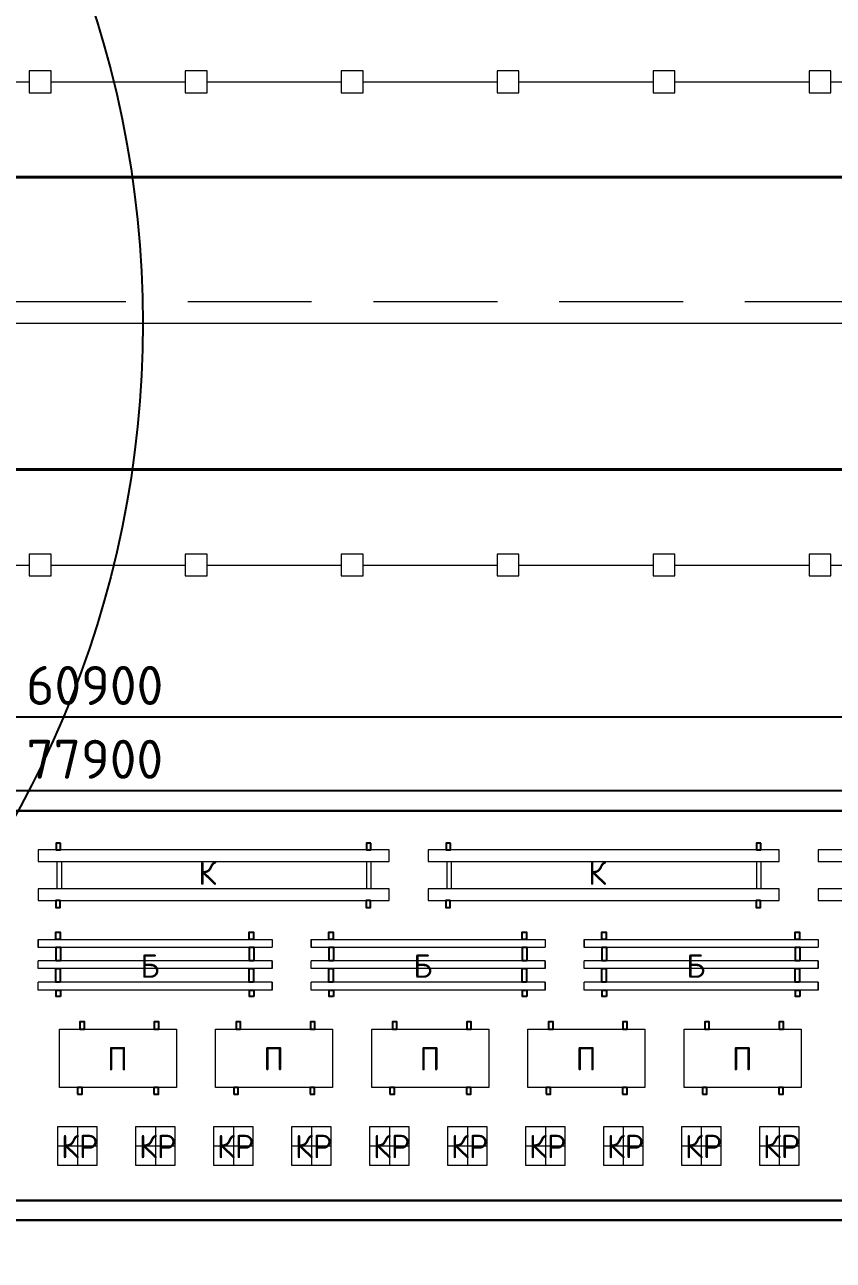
# Model space of a CAD drawing. Header units: millimetres. Extents: x -782 to 10910, y 3841 to 9763.
# Drawn here: x 1766.5 to 1808, y 7158.5 to 7221.9 of the extents above; entities that cross this region are included whole.
import ezdxf

# ---------------------------------------------------------------- set-up
doc = ezdxf.new("R2010")
doc.units = ezdxf.units.MM
doc.linetypes.add('ACAD_ISO10W100', pattern=[18, 12, -3, 0, -3])
doc.linetypes.add('штриховая2', pattern=[9.525, 6.35, -3.175])
doc.layers.add('1', color=7, linetype='Continuous')
doc.styles.add('2.5', font='isocpeur.ttf', dxfattribs={"height": 2})
doc.styles.add('Isocpeur', font='isocpeur.ttf')
doc.dimstyles.new('М500 стройгенп', dxfattribs={"dimtxt": 2, "dimasz": 2, "dimexe": 1.25, "dimexo": 0.625, "dimtad": 1, "dimlfac": 500, "dimtxsty": '2.5', "dimblk": 'ARCHTICK', "dimcen": 2.5, "dimadec": 0, "dimazin": 0, "dimtfac": 1, "dimtmove": 0, "dimatfit": 3, "dimfxl": 1, "dimarcsym": 0})

# ---------------------------------------------------------------- blocks, each defined once
blk = doc.blocks.new('_ArchTick')
at = {"color": 0, "linetype": 'ByBlock', "const_width": 0.15}
blk.add_lwpolyline([(-0.5, -0.5), (0.5, 0.5)], dxfattribs=at)
blk = doc.blocks.new('*D658')
at = {"color": 0, "lineweight": -2, "transparency": 16777216}
for p, q in [((1692.199, 7198.459), (1692.199, 7181.349)), ((1847.999, 7198.459), (1847.999, 7181.349)), ((1847.999, 7182.599), (1692.199, 7182.599))]:
    blk.add_line(p, q, dxfattribs=at)
at = {"layer": 'Defpoints', "color": 0, "lineweight": -3, "transparency": 16777216}
for p in [(1692.199, 7199.084), (1847.999, 7199.084), (1692.199, 7182.599)]:
    blk.add_point(p, dxfattribs=at)
at = {"color": 0, "lineweight": -2, "transparency": 16777216, "xscale": 2, "yscale": 2, "zscale": 2, "rotation": 180}
blk.add_blockref('_ArchTick', (1692.199, 7182.599), dxfattribs=at)
at = {"color": 0, "lineweight": -2, "transparency": 16777216, "xscale": 2, "yscale": 2, "zscale": 2}
blk.add_blockref('_ArchTick', (1847.999, 7182.599), dxfattribs=at)
at = {"color": 0, "lineweight": 25, "transparency": 16777216, "insert": (1770.099, 7184.224), "char_height": 2, "attachment_point": 5, "style": '2.5'}
blk.add_mtext('77900', dxfattribs=at)
blk = doc.blocks.new('*D678')
at = {"color": 0, "lineweight": -2, "transparency": 16777216}
for p, q in [((1709.199, 7205.959), (1709.199, 7185.134)), ((1830.999, 7205.959), (1830.999, 7185.134)), ((1830.999, 7186.384), (1709.199, 7186.384))]:
    blk.add_line(p, q, dxfattribs=at)
at = {"layer": 'Defpoints', "color": 0, "lineweight": -3, "transparency": 16777216}
for p in [(1709.199, 7206.584), (1830.999, 7206.584), (1709.199, 7186.384)]:
    blk.add_point(p, dxfattribs=at)
at = {"color": 0, "lineweight": -2, "transparency": 16777216, "xscale": 2, "yscale": 2, "zscale": 2, "rotation": 180}
blk.add_blockref('_ArchTick', (1709.199, 7186.384), dxfattribs=at)
at = {"color": 0, "lineweight": -2, "transparency": 16777216, "xscale": 2, "yscale": 2, "zscale": 2}
blk.add_blockref('_ArchTick', (1830.999, 7186.384), dxfattribs=at)
at = {"color": 0, "lineweight": 25, "transparency": 16777216, "insert": (1770.099, 7188.009), "char_height": 2, "attachment_point": 5, "style": '2.5'}
blk.add_mtext('60900', dxfattribs=at)

msp = doc.modelspace()

# ---------------------------------------------------------------- hatches: boundary and pattern name
at = {"lineweight": 20}
h = msp.add_hatch(dxfattribs=at)
h.set_pattern_fill('AR-CONC', color=256, scale=0.02)
h.set_pattern_definition([(50, (-526.4958, 4063.574), (3.6436934, -0.3187817), [0.381, -4.191]), (355, (-526.496, 4063.574), (-0.7048684, 3.821137), [0.3048, -3.3528117]), (100.45144, (-526.1922, 4063.5475), (2.938825, 3.502355), [0.3238002, -3.561805]), (46.1842, (-526.496, 4064.59), (5.421581, -0.8408466), [0.5715, -6.2865]), (96.63556, (-526.044, 4064.52), (4.748083, 4.9485225), [0.4857005, -5.342712]), (351.18415, (-526.496, 4064.59), (4.748083, 4.9485225), [0.457199, -5.029195]), (21, (-525.9878, 4064.336), (3.0322878, -2.045304), [0.381, -4.191]), (326, (-525.988, 4064.336), (1.2360406, 3.6837593), [0.3048, -3.3528]), (71.451445, (-525.735, 4064.1656), (4.2683284, 1.6384554), [0.3238002, -3.5617988]), (37.5, (-526.4958, 4063.574), (0.06177207, 1.69110078), [0, -3.31216, 0, -3.4036, 0, -3.3655]), (7.5, (-526.4958, 4063.574), (1.33639325, 2.0036115), [0, -1.94056, 0, -3.23596, 0, -1.2827]), (327.5, (-527.6287, 4063.574), (2.7118119, -0.1145749), [0, -1.27, 0, -3.9624, 0, -5.2578]), (317.5, (-528.1367, 4063.574), (2.9625836, 0.5085298), [0, -1.651, 0, -2.63144, 0, -3.7338])])
h.paths.add_polyline_path([(1960.400261, 7158.373147), (1959.400261, 7158.373147), (1959.400261, 7162.373137), (1960.400261, 7162.373137), (1960.400261, 7164.373137), (1959.400261, 7164.373137), (1959.400261, 7168.373127), (1960.400261, 7168.373127), (1960.400261, 7170.373127), (1959.400261, 7170.373127), (1959.400261, 7174.373117), (1960.400261, 7174.373117), (1960.400261, 7176.373117), (1959.400261, 7176.373117), (1959.400261, 7179.733106), (1960.400261, 7179.733106), (1960.400261, 7181.733106), (1959.400261, 7181.733106), (1959.400261, 7185.570306), (1957.400261, 7185.570306), (1957.400261, 7158.373147), (1938.689992, 7158.373147), (1938.689992, 7164.983412), (1957.400261, 7164.983412), (1957.400261, 7166.983412), (1954.889965, 7166.983412), (1954.889965, 7167.983297), (1952.889965, 7167.983354), (1952.889965, 7166.983412), (1949.489974, 7166.983412), (1949.489974, 7167.983412), (1947.489974, 7167.983412), (1947.489974, 7166.983412), (1944.089983, 7166.983412), (1944.089983, 7167.983412), (1942.089983, 7167.983412), (1942.089983, 7166.983412), (1938.689992, 7166.983412), (1938.689992, 7167.983412), (1936.689992, 7167.983412), (1936.689992, 7166.983412), (1936.689992, 7164.983412), (1936.689992, 7153.584232), (1938.689992, 7153.584232), (1938.689992, 7156.373147), (1957.400261, 7156.373147), (1957.400261, 7153.584232), (1959.400261, 7153.584232), (1959.400261, 7156.373147), (1960.400261, 7156.373147)])
h.paths.add_polyline_path([(1959.400261, 7187.783227), (1956.6542, 7187.783227), (1956.6542, 7190.520524), (1954.6542, 7190.520524), (1954.6542, 7185.783227), (1957.400261, 7185.783227), (1957.400261, 7185.570306), (1959.400261, 7185.570306)])
h.paths.add_polyline_path([(1956.6542, 7194.111291), (1954.6542, 7194.111291), (1954.6542, 7190.520524), (1956.6542, 7190.520524)])
h.paths.add_polyline_path([(1956.6542, 7243.452832), (1959.791694, 7243.452832), (1959.791694, 7245.452832), (1956.6542, 7245.452832), (1956.6542, 7256.8076), (1954.6542, 7255.214068), (1954.6542, 7236.667836), (1953.6542, 7236.667836), (1953.6542, 7234.667836), (1954.6542, 7234.667836), (1954.6542, 7230.893534), (1953.6542, 7230.893534), (1953.6542, 7229.409936), (1953.6542, 7228.893534), (1954.6542, 7228.893534), (1954.6542, 7225.138228), (1953.6542, 7225.138228), (1953.6542, 7223.809946), (1953.6542, 7223.138228), (1954.6542, 7223.138228), (1954.6542, 7194.111291), (1956.6542, 7194.111291)])
h.paths.add_polyline_path([(1956.6542, 7291.294027), (1954.6542, 7291.294027), (1954.6542, 7289.303258), (1956.6542, 7289.303258)])
h.paths.add_polyline_path([(1956.6542, 7293.284796), (1954.6542, 7293.284796), (1954.6542, 7291.294027), (1956.6542, 7291.294027)])
h.paths.add_polyline_path([(1956.6542, 7320.874698), (1954.6542, 7320.463117), (1954.6542, 7293.284796), (1956.6542, 7293.284796)])
h.paths.add_polyline_path([(1807.190108, 7161.308984), (1810.190103, 7161.308984), (1810.190103, 7164.18898), (1807.190108, 7164.18898)], flags=9)
h.paths.add_polyline_path([(1804.147597, 7351.525381), (1807.387591, 7351.525381), (1807.387591, 7354.405377), (1804.147597, 7354.405377)], flags=9)
h.paths.add_polyline_path([(1677.95175, 7355.868997), (1681.191745, 7355.868997), (1681.191745, 7358.748992), (1677.95175, 7358.748992)], flags=9)
h.paths.add_polyline_path([(1677.89175, 7161.308984), (1681.251745, 7161.308984), (1681.251745, 7164.18898), (1677.89175, 7164.18898)], flags=9)
h.paths.add_polyline_path([(1918.071309, 7161.308984), (1921.311303, 7161.308984), (1921.311303, 7164.18898), (1918.071309, 7164.18898)], flags=9)
h.paths.add_polyline_path([(1937.60699, 7355.868997), (1940.606985, 7355.868997), (1940.606985, 7358.748992), (1937.60699, 7358.748992)], flags=9)
h.paths.add_polyline_path([(1964.413058, 7188.485731), (1968.613058, 7188.485731), (1968.613058, 7193.285731), (1964.413058, 7193.285731)], flags=9)
h.paths.add_polyline_path([(1964.342784, 7192.541407), (1968.542784, 7192.541407), (1968.542784, 7197.341407), (1964.342784, 7197.341407)], flags=9)
h.paths.add_polyline_path([(1654.795872, 7251.42243), (1659.815872, 7251.42243), (1659.815872, 7257.035764), (1654.795872, 7257.035764)], flags=9)
h.paths.add_polyline_path([(1811.944643, 7390.640227), (1816.964643, 7390.640227), (1816.964643, 7396.25356), (1811.944643, 7396.25356)], flags=9)
h.paths.add_polyline_path([(1962.870656, 7286.16435), (1966.070656, 7286.16435), (1966.070656, 7290.96435), (1962.870656, 7290.96435)], flags=9)
h.paths.add_polyline_path([(1963.181496, 7289.121605), (1965.781496, 7289.121605), (1965.781496, 7293.921605), (1963.181496, 7293.921605)], flags=9)
h.paths.add_polyline_path([(1963.034785, 7292.034938), (1965.634785, 7292.034938), (1965.634785, 7296.834938), (1963.034785, 7296.834938)], flags=9)
h.paths.add_polyline_path([(1942.492271, 7229.324698), (1945.852266, 7229.324698), (1945.852266, 7232.204693), (1942.492271, 7232.204693)], flags=9)
h.paths.add_polyline_path([(1942.492271, 7189.193472), (1945.972266, 7189.193472), (1945.972266, 7192.073468), (1942.492271, 7192.073468)], flags=9)
h.paths.add_polyline_path([(1973.882916, 7189.193472), (1977.242911, 7189.193472), (1977.242911, 7192.073468), (1973.882916, 7192.073468)], flags=9)
h.paths.add_polyline_path([(1932.234185, 7376.033857), (1934.274181, 7376.033857), (1934.274181, 7378.913852), (1932.234185, 7378.913852)], flags=9)
h.paths.add_polyline_path([(1965.982816, 7269.861817), (1968.022813, 7269.861817), (1968.022813, 7272.741812), (1965.982816, 7272.741812)], flags=9)
h.paths.add_polyline_path([(1965.551475, 7232.361), (1967.591472, 7232.361), (1967.591472, 7235.240995), (1965.551475, 7235.240995)], flags=9)
h.paths.add_polyline_path([(1946.973113, 7172.760368), (1948.53311, 7172.760368), (1948.53311, 7175.640363), (1946.973113, 7175.640363)], flags=25)
h.paths.add_polyline_path([(1936.554034, 7173.064081), (1937.994032, 7173.064081), (1937.994032, 7175.944076), (1936.554034, 7175.944076)], flags=9)
h.paths.add_polyline_path([(1941.573122, 7172.760368), (1943.133119, 7172.760368), (1943.133119, 7175.640363), (1941.573122, 7175.640363)], flags=25)
h.paths.add_polyline_path([(1958.873845, 7345.535297), (1960.673842, 7345.535297), (1960.673842, 7348.415292), (1958.873845, 7348.415292)], flags=9)
h.paths.add_polyline_path([(1965.537078, 7179.720579), (1966.977076, 7179.720579), (1966.977076, 7182.600574), (1965.537078, 7182.600574)], flags=9)
h.paths.add_polyline_path([(1953.563847, 7372.918375), (1955.723843, 7372.918375), (1955.723843, 7375.798371), (1953.563847, 7375.798371)], flags=9)
h.paths.add_polyline_path([(1947.441918, 7257.079001), (1949.481915, 7257.079001), (1949.481915, 7259.958996), (1947.441918, 7259.958996)], flags=9)
h.paths.add_polyline_path([(1943.305479, 7377.279764), (1945.345476, 7377.279764), (1945.345476, 7380.159759), (1943.305479, 7380.159759)], flags=9)
h.paths.add_polyline_path([(1950.187173, 7223.653047), (1951.627171, 7223.653047), (1951.627171, 7226.533043), (1950.187173, 7226.533043)], flags=9)
h.paths.add_polyline_path([(1966.129193, 7156.847942), (1967.329191, 7156.847942), (1967.329191, 7159.727938), (1966.129193, 7159.727938)], flags=9)
h.paths.add_polyline_path([(1959.858681, 7331.745683), (1961.298678, 7331.745683), (1961.298678, 7334.625678), (1959.858681, 7334.625678)], flags=9)
h.paths.add_polyline_path([(1945.243661, 7345.849272), (1947.283657, 7345.849272), (1947.283657, 7348.729267), (1945.243661, 7348.729267)], flags=9)
h.paths.add_polyline_path([(1945.404999, 7329.565006), (1947.444995, 7329.565006), (1947.444995, 7332.445002), (1945.404999, 7332.445002)], flags=9)
h.paths.add_polyline_path([(1945.48236, 7340.617661), (1946.922358, 7340.617661), (1946.922358, 7343.497657), (1945.48236, 7343.497657)], flags=9)
h.paths.add_polyline_path([(1957.279022, 7138.002398), (1958.71902, 7138.002398), (1958.71902, 7140.882393), (1957.279022, 7140.882393)], flags=9)
h.paths.add_polyline_path([(1965.898262, 7168.932042), (1967.09826, 7168.932042), (1967.09826, 7171.812037), (1965.898262, 7171.812037)], flags=9)
h.paths.add_polyline_path([(1966.129193, 7162.847932), (1967.329191, 7162.847932), (1967.329191, 7165.727928), (1966.129193, 7165.727928)], flags=9)
h.paths.add_polyline_path([(1965.537078, 7174.320588), (1966.977076, 7174.320588), (1966.977076, 7177.200583), (1965.537078, 7177.200583)], flags=9)
h.paths.add_polyline_path([(1952.32059, 7173.420682), (1954.360586, 7173.420682), (1954.360586, 7176.300677), (1952.32059, 7176.300677)], flags=25)
h.paths.add_polyline_path([(1950.187173, 7234.853029), (1951.627171, 7234.853029), (1951.627171, 7237.733024), (1950.187173, 7237.733024)], flags=9)
h.paths.add_polyline_path([(1950.187173, 7229.253038), (1951.627171, 7229.253038), (1951.627171, 7232.133033), (1950.187173, 7232.133033)], flags=9)
h.paths.add_polyline_path([(1954.6542, 7289.303258), (1954.6542, 7255.214068), (1956.6542, 7256.8076), (1956.6542, 7289.303258)])
at = {"lineweight": 25}
h = msp.add_hatch(dxfattribs=at)
h.set_pattern_fill('ANSI31', color=256)
h.set_pattern_definition([(45, (2298.1452, 2689.7768), (-2.245064, 2.245064), [])])
edge = h.paths.add_edge_path()
edge.add_arc((1680.035515, -202590.12318), 209743.70796, 89.99585776893, 90.00138075443)
edge.add_line((1674.980962, 7153.584719), (1674.023351, 7146.57996))
edge.add_arc((1684.654967, -4612.344538), 11758.929304, 89.9827313048, 90.051802913, ccw=False)
edge.add_line((1688.199057, 7146.584232), (1922.916814, 7146.584232))
edge.add_line((1922.916814, 7146.584232), (1922.916814, 7153.584232))
edge.add_line((1922.916814, 7153.584232), (1915.981292, 7153.584232))
edge.add_arc((1917.169619, 7177.554795), 24, 232.68186205, 267.16191735, ccw=False)
edge.add_line((1902.619855, 7158.468036), (1902.306404, 7156.169555))
edge.add_arc((1902.090208, 7154.584232), 1.599997, 0, 82.23429528, ccw=False)
edge.add_arc((1902.090208, 7154.584232), 1.599997, 196.57796664, 360, ccw=False)
edge.add_line((1900.556719, 7154.127721), (1708.212958, 7154.593583))
edge.add_arc((1701.228494, 7177.554795), 24, 273.8007549, 286.91899294, ccw=False)
edge.add_arc((1702.15572, 7155.063446), 1.599997, 250.21539618, 294.50607345, ccw=False)
edge.add_arc((1701.228494, 7177.554795), 24, 270, 270.92071473, ccw=False)
edge.add_line((1701.228494, 7153.554795), (1695.199057, 7153.584232))
h.paths.add_polyline_path([(1830.073851, 7147.681832), (1830.073851, 7154.281832), (1825.273851, 7154.281832), (1825.273851, 7147.681832)], flags=16)

# ---------------------------------------------------------------- linework, layer by layer
at = {"lineweight": 13}
for p, q in [((1767.858922, 7219.532175), (1766.738924, 7219.532175)), ((1766.738924, 7219.532175), (1766.738924, 7218.412177)), ((1767.858922, 7218.412177), (1767.858922, 7219.532175)), ((1775.858909, 7219.532175), (1774.738911, 7219.532175)), ((1774.738911, 7219.532175), (1774.738911, 7218.412177)), ((1775.858909, 7218.412177), (1775.858909, 7219.532175)), ((1783.858896, 7219.532175), (1782.738897, 7219.532175)), ((1782.738897, 7219.532175), (1782.738897, 7218.412177)), ((1783.858896, 7218.412177), (1783.858896, 7219.532175)), ((1791.858882, 7219.532175), (1790.738884, 7219.532175)), ((1790.738884, 7219.532175), (1790.738884, 7218.412177)), ((1791.858882, 7218.412177), (1791.858882, 7219.532175)), ((1799.858869, 7219.532175), (1798.738871, 7219.532175)), ((1798.738871, 7219.532175), (1798.738871, 7218.412177)), ((1799.858869, 7218.412177), (1799.858869, 7219.532175)), ((1807.858856, 7219.532175), (1806.738857, 7219.532175)), ((1806.738857, 7219.532175), (1806.738857, 7218.412177)), ((1807.858856, 7218.412177), (1807.858856, 7219.532175)), ((1766.738924, 7218.412177), (1767.858922, 7218.412177)), ((1774.738911, 7218.412177), (1775.858909, 7218.412177)), ((1782.738897, 7218.412177), (1783.858896, 7218.412177)), ((1790.738884, 7218.412177), (1791.858882, 7218.412177)), ((1798.738871, 7218.412177), (1799.858869, 7218.412177)), ((1806.738857, 7218.412177), (1807.858856, 7218.412177)), ((1767.858922, 7194.744231), (1766.738924, 7194.744231)), ((1766.738924, 7194.744231), (1766.738924, 7193.624233)), ((1767.858922, 7193.624233), (1767.858922, 7194.744231)), ((1775.858909, 7194.744231), (1774.738911, 7194.744231)), ((1774.738911, 7194.744231), (1774.738911, 7193.624233)), ((1775.858909, 7193.624233), (1775.858909, 7194.744231)), ((1783.858896, 7194.744231), (1782.738897, 7194.744231)), ((1782.738897, 7194.744231), (1782.738897, 7193.624233)), ((1783.858896, 7193.624233), (1783.858896, 7194.744231)), ((1791.858882, 7194.744231), (1790.738884, 7194.744231)), ((1790.738884, 7194.744231), (1790.738884, 7193.624233)), ((1791.858882, 7193.624233), (1791.858882, 7194.744231)), ((1799.858869, 7194.744231), (1798.738871, 7194.744231)), ((1798.738871, 7194.744231), (1798.738871, 7193.624233)), ((1799.858869, 7193.624233), (1799.858869, 7194.744231)), ((1807.858856, 7194.744231), (1806.738857, 7194.744231)), ((1806.738857, 7194.744231), (1806.738857, 7193.624233)), ((1807.858856, 7193.624233), (1807.858856, 7194.744231)), ((1766.738924, 7193.624233), (1767.858922, 7193.624233)), ((1774.738911, 7193.624233), (1775.858909, 7193.624233)), ((1782.738897, 7193.624233), (1783.858896, 7193.624233)), ((1790.738884, 7193.624233), (1791.858882, 7193.624233)), ((1798.738871, 7193.624233), (1799.858869, 7193.624233)), ((1806.738857, 7193.624233), (1807.858856, 7193.624233)), ((1768.211177, 7163.384235), (1768.211177, 7165.384232)), ((1768.211177, 7165.384232), (1770.211174, 7165.384232)), ((1769.211175, 7165.384232), (1769.211175, 7163.384235)), ((1770.211174, 7165.384232), (1770.211174, 7163.384235)), ((1772.211174, 7163.384235), (1772.211174, 7165.384232)), ((1772.211174, 7165.384232), (1774.21117, 7165.384232)), ((1773.211172, 7165.384232), (1773.211172, 7163.384235)), ((1774.21117, 7165.384232), (1774.21117, 7163.384235)), ((1776.21117, 7163.384235), (1776.21117, 7165.384232)), ((1776.21117, 7165.384232), (1778.211167, 7165.384232)), ((1777.211169, 7165.384232), (1777.211169, 7163.384235)), ((1778.211167, 7165.384232), (1778.211167, 7163.384235)), ((1780.211167, 7163.384235), (1780.211167, 7165.384232)), ((1780.211167, 7165.384232), (1782.211164, 7165.384232)), ((1781.211165, 7165.384232), (1781.211165, 7163.384235)), ((1782.211164, 7165.384232), (1782.211164, 7163.384235)), ((1784.211164, 7163.384235), (1784.211164, 7165.384232)), ((1784.211164, 7165.384232), (1786.21116, 7165.384232)), ((1785.211162, 7165.384232), (1785.211162, 7163.384235)), ((1786.21116, 7165.384232), (1786.21116, 7163.384235)), ((1788.21116, 7163.384235), (1788.21116, 7165.384232)), ((1788.21116, 7165.384232), (1790.211157, 7165.384232)), ((1789.211159, 7165.384232), (1789.211159, 7163.384235)), ((1790.211157, 7165.384232), (1790.211157, 7163.384235)), ((1792.211157, 7163.384235), (1792.211157, 7165.384232)), ((1792.211157, 7165.384232), (1794.211154, 7165.384232)), ((1793.211155, 7165.384232), (1793.211155, 7163.384235)), ((1794.211154, 7165.384232), (1794.211154, 7163.384235)), ((1796.211154, 7163.384235), (1796.211154, 7165.384232)), ((1796.211154, 7165.384232), (1798.21115, 7165.384232)), ((1797.211152, 7165.384232), (1797.211152, 7163.384235)), ((1798.21115, 7165.384232), (1798.21115, 7163.384235)), ((1800.21115, 7163.384235), (1800.21115, 7165.384232)), ((1800.21115, 7165.384232), (1802.211147, 7165.384232)), ((1801.211149, 7165.384232), (1801.211149, 7163.384235)), ((1802.211147, 7165.384232), (1802.211147, 7163.384235)), ((1804.211147, 7163.384235), (1804.211147, 7165.384232)), ((1804.211147, 7165.384232), (1806.211144, 7165.384232)), ((1805.211145, 7165.384232), (1805.211145, 7163.384235)), ((1806.211144, 7165.384232), (1806.211144, 7163.384235)), ((1770.211174, 7164.384234), (1768.211177, 7164.384234)), ((1774.21117, 7164.384234), (1772.211174, 7164.384234)), ((1778.211167, 7164.384234), (1776.21117, 7164.384234)), ((1782.211164, 7164.384234), (1780.211167, 7164.384234)), ((1786.21116, 7164.384234), (1784.211164, 7164.384234)), ((1790.211157, 7164.384234), (1788.21116, 7164.384234)), ((1794.211154, 7164.384234), (1792.211157, 7164.384234)), ((1798.21115, 7164.384234), (1796.211154, 7164.384234)), ((1802.211147, 7164.384234), (1800.21115, 7164.384234)), ((1806.211144, 7164.384234), (1804.211147, 7164.384234)), ((1770.211174, 7163.384235), (1768.211177, 7163.384235)), ((1774.21117, 7163.384235), (1772.211174, 7163.384235)), ((1778.211167, 7163.384235), (1776.21117, 7163.384235)), ((1782.211164, 7163.384235), (1780.211167, 7163.384235)), ((1786.21116, 7163.384235), (1784.211164, 7163.384235)), ((1790.211157, 7163.384235), (1788.21116, 7163.384235)), ((1794.211154, 7163.384235), (1792.211157, 7163.384235)), ((1798.21115, 7163.384235), (1796.211154, 7163.384235)), ((1802.211147, 7163.384235), (1800.21115, 7163.384235)), ((1806.211144, 7163.384235), (1804.211147, 7163.384235))]:
    msp.add_line(p, q, dxfattribs=at)
at = {"lineweight": 20}
for p, q in [((1759.858936, 7218.972176), (1766.738924, 7218.972176)), ((1767.858922, 7218.972176), (1774.738911, 7218.972176)), ((1775.858909, 7218.972176), (1782.738897, 7218.972176)), ((1783.858896, 7218.972176), (1790.738884, 7218.972176)), ((1791.858882, 7218.972176), (1798.738871, 7218.972176)), ((1799.858869, 7218.972176), (1806.738857, 7218.972176)), ((1807.858856, 7218.972176), (1814.738844, 7218.972176)), ((1759.858936, 7194.184232), (1766.738924, 7194.184232)), ((1767.858922, 7194.184232), (1774.738911, 7194.184232)), ((1775.858909, 7194.184232), (1782.738897, 7194.184232)), ((1783.858896, 7194.184232), (1790.738884, 7194.184232)), ((1791.858882, 7194.184232), (1798.738871, 7194.184232)), ((1799.858869, 7194.184232), (1806.738857, 7194.184232)), ((1807.858856, 7194.184232), (1814.738844, 7194.184232)), ((1785.199057, 7179.584232), (1767.199057, 7179.584232)), ((1767.199057, 7179.584232), (1767.199057, 7178.984232)), ((1785.199057, 7178.984232), (1785.199057, 7179.584232)), ((1805.199057, 7179.584232), (1787.199057, 7179.584232)), ((1787.199057, 7179.584232), (1787.199057, 7178.984232)), ((1805.199057, 7178.984232), (1805.199057, 7179.584232)), ((1825.199057, 7179.584232), (1807.199057, 7179.584232)), ((1807.199057, 7179.584232), (1807.199057, 7178.984232)), ((1767.199057, 7178.984232), (1785.199057, 7178.984232)), ((1768.157897, 7178.984232), (1768.157897, 7177.584232)), ((1768.385734, 7178.984232), (1768.385734, 7177.584232)), ((1784.037358, 7178.984232), (1784.037358, 7177.584232)), ((1784.265196, 7178.984232), (1784.265196, 7177.584232)), ((1787.199057, 7178.984232), (1805.199057, 7178.984232)), ((1788.157897, 7178.984232), (1788.157897, 7177.584232)), ((1788.385734, 7178.984232), (1788.385734, 7177.584232)), ((1804.037358, 7178.984232), (1804.037358, 7177.584232)), ((1804.265196, 7178.984232), (1804.265196, 7177.584232)), ((1807.199057, 7178.984232), (1825.199057, 7178.984232)), ((1785.199057, 7177.584232), (1767.199057, 7177.584232)), ((1767.199057, 7177.584232), (1767.199057, 7176.984232)), ((1785.199057, 7176.984232), (1785.199057, 7177.584232)), ((1805.199057, 7177.584232), (1787.199057, 7177.584232)), ((1787.199057, 7177.584232), (1787.199057, 7176.984232)), ((1805.199057, 7176.984232), (1805.199057, 7177.584232)), ((1825.199057, 7177.584232), (1807.199057, 7177.584232)), ((1807.199057, 7177.584232), (1807.199057, 7176.984232)), ((1767.199057, 7176.984232), (1785.199057, 7176.984232)), ((1787.199057, 7176.984232), (1805.199057, 7176.984232)), ((1807.199057, 7176.984232), (1825.199057, 7176.984232)), ((1767.199057, 7174.984232), (1779.199057, 7174.984232)), ((1767.199057, 7174.569873), (1767.199057, 7174.984232)), ((1767.199057, 7174.984232), (1767.199057, 7174.584232)), ((1767.199057, 7174.584232), (1779.199057, 7174.584232)), ((1779.199057, 7174.984232), (1779.199057, 7174.584232)), ((1781.199057, 7174.984232), (1793.199057, 7174.984232)), ((1781.199057, 7174.569873), (1781.199057, 7174.984232)), ((1781.199057, 7174.984232), (1781.199057, 7174.584232)), ((1781.199057, 7174.584232), (1793.199057, 7174.584232)), ((1793.199057, 7174.984232), (1793.199057, 7174.584232)), ((1795.199057, 7174.984232), (1807.199057, 7174.984232)), ((1795.199057, 7174.569873), (1795.199057, 7174.984232)), ((1795.199057, 7174.984232), (1795.199057, 7174.584232)), ((1795.199057, 7174.584232), (1807.199057, 7174.584232)), ((1807.199057, 7174.984232), (1807.199057, 7174.584232)), ((1767.199057, 7173.484232), (1767.199057, 7173.884232)), ((1779.199057, 7173.884232), (1767.199057, 7173.884232)), ((1779.199057, 7173.884232), (1779.199057, 7173.484232)), ((1779.199057, 7173.484232), (1779.199057, 7173.884232)), ((1781.199057, 7173.484232), (1781.199057, 7173.884232)), ((1793.199057, 7173.884232), (1781.199057, 7173.884232)), ((1793.199057, 7173.884232), (1793.199057, 7173.484232)), ((1793.199057, 7173.484232), (1793.199057, 7173.884232)), ((1795.199057, 7173.484232), (1795.199057, 7173.884232)), ((1807.199057, 7173.884232), (1795.199057, 7173.884232)), ((1807.199057, 7173.884232), (1807.199057, 7173.484232)), ((1807.199057, 7173.484232), (1807.199057, 7173.884232)), ((1779.199057, 7173.484232), (1767.199057, 7173.484232)), ((1793.199057, 7173.484232), (1781.199057, 7173.484232)), ((1807.199057, 7173.484232), (1795.199057, 7173.484232)), ((1767.199057, 7172.384232), (1767.199057, 7172.784232)), ((1779.199057, 7172.784232), (1767.199057, 7172.784232)), ((1779.199057, 7172.784232), (1779.199057, 7172.384232)), ((1779.199057, 7172.384232), (1779.199057, 7172.784232)), ((1781.199057, 7172.384232), (1781.199057, 7172.784232)), ((1793.199057, 7172.784232), (1781.199057, 7172.784232)), ((1793.199057, 7172.784232), (1793.199057, 7172.384232)), ((1793.199057, 7172.384232), (1793.199057, 7172.784232)), ((1795.199057, 7172.384232), (1795.199057, 7172.784232)), ((1807.199057, 7172.784232), (1795.199057, 7172.784232)), ((1807.199057, 7172.784232), (1807.199057, 7172.384232)), ((1807.199057, 7172.384232), (1807.199057, 7172.784232)), ((1779.199057, 7172.384232), (1767.199057, 7172.384232)), ((1793.199057, 7172.384232), (1781.199057, 7172.384232)), ((1807.199057, 7172.384232), (1795.199057, 7172.384232)), ((1768.284181, 7167.384232), (1768.284181, 7170.384232)), ((1768.284181, 7170.384232), (1774.284181, 7170.384232)), ((1774.284181, 7170.384232), (1774.284181, 7167.384232)), ((1776.296341, 7167.384232), (1776.296341, 7170.384232)), ((1776.296341, 7170.384232), (1782.296341, 7170.384232)), ((1782.296341, 7170.384232), (1782.296341, 7167.384232)), ((1784.308502, 7167.384232), (1784.308502, 7170.384232)), ((1784.308502, 7170.384232), (1790.308502, 7170.384232)), ((1790.308502, 7170.384232), (1790.308502, 7167.384232)), ((1792.320663, 7167.384232), (1792.320663, 7170.384232)), ((1792.320663, 7170.384232), (1798.320663, 7170.384232)), ((1798.320663, 7170.384232), (1798.320663, 7167.384232)), ((1800.332823, 7167.384232), (1800.332823, 7170.384232)), ((1800.332823, 7170.384232), (1806.332823, 7170.384232)), ((1806.332823, 7170.384232), (1806.332823, 7167.384232)), ((1774.284181, 7167.384232), (1768.284181, 7167.384232)), ((1782.296341, 7167.384232), (1776.296341, 7167.384232)), ((1790.308502, 7167.384232), (1784.308502, 7167.384232)), ((1798.320663, 7167.384232), (1792.320663, 7167.384232)), ((1806.332823, 7167.384232), (1800.332823, 7167.384232))]:
    msp.add_line(p, q, dxfattribs=at)
at = {"lineweight": 40}
for p, q in [((1847.999057, 7214.084232), (1709.199057, 7214.084232)), ((1709.199057, 7199.084232), (1847.999057, 7199.084232))]:
    msp.add_line(p, q, dxfattribs=at)
at = {"linetype": 'штриховая2', "lineweight": 20}
msp.add_line((1924.099057, 7207.684232), (1694.299057, 7207.684232), dxfattribs=at)
msp.add_line((1924.099057, 7207.684232), (1694.299057, 7207.684232), dxfattribs=at)
at = {"linetype": 'ACAD_ISO10W100', "lineweight": 20}
for p, q in [((1709.199057, 7206.584232), (1830.999057, 7206.584232)), ((1720.55414, 7206.584232), (1909.199057, 7206.584232))]:
    msp.add_line(p, q, dxfattribs=at)
at = {"lineweight": 30}
for p, q in [((1718.199057, 7181.584232), (1900.199057, 7181.584232)), ((1900.199057, 7161.584232), (1718.199057, 7161.584232)), ((1900.199057, 7160.584232), (1718.199057, 7160.584232))]:
    msp.add_line(p, q, dxfattribs=at)
at = {"linetype": 'Continuous'}
for points in [[(1768.347229, 7179.917242), (1768.119391, 7179.917242), (1768.119391, 7179.584232), (1768.347229, 7179.584232)], [(1784.265196, 7179.917242), (1784.037358, 7179.917242), (1784.037358, 7179.584232), (1784.265196, 7179.584232)], [(1788.347229, 7179.917242), (1788.119391, 7179.917242), (1788.119391, 7179.584232), (1788.347229, 7179.584232)], [(1804.265196, 7179.917242), (1804.037358, 7179.917242), (1804.037358, 7179.584232), (1804.265196, 7179.584232)], [(1768.330971, 7176.984232), (1768.103134, 7176.984232), (1768.103134, 7176.614751), (1768.330971, 7176.614751)], [(1784.248938, 7176.984232), (1784.0211, 7176.984232), (1784.0211, 7176.614751), (1784.248938, 7176.614751)], [(1788.330971, 7176.984232), (1788.103134, 7176.984232), (1788.103134, 7176.614751), (1788.330971, 7176.614751)], [(1804.248938, 7176.984232), (1804.0211, 7176.984232), (1804.0211, 7176.614751), (1804.248938, 7176.614751)], [(1768.330971, 7174.984232), (1768.103134, 7174.984232), (1768.103134, 7175.353713), (1768.330971, 7175.353713)], [(1778.248938, 7174.984232), (1778.0211, 7174.984232), (1778.0211, 7175.353713), (1778.248938, 7175.353713)], [(1782.330971, 7174.984232), (1782.103134, 7174.984232), (1782.103134, 7175.353713), (1782.330971, 7175.353713)], [(1792.248938, 7174.984232), (1792.0211, 7174.984232), (1792.0211, 7175.353713), (1792.248938, 7175.353713)], [(1796.330971, 7174.984232), (1796.103134, 7174.984232), (1796.103134, 7175.353713), (1796.330971, 7175.353713)], [(1806.248938, 7174.984232), (1806.0211, 7174.984232), (1806.0211, 7175.353713), (1806.248938, 7175.353713)], [(1768.347229, 7173.884232), (1768.119391, 7173.884232), (1768.119391, 7174.584232), (1768.347229, 7174.584232)], [(1778.265196, 7173.884232), (1778.037358, 7173.884232), (1778.037358, 7174.584232), (1778.265196, 7174.584232)], [(1782.347229, 7173.884232), (1782.119391, 7173.884232), (1782.119391, 7174.584232), (1782.347229, 7174.584232)], [(1792.265196, 7173.884232), (1792.037358, 7173.884232), (1792.037358, 7174.584232), (1792.265196, 7174.584232)], [(1796.347229, 7173.884232), (1796.119391, 7173.884232), (1796.119391, 7174.584232), (1796.347229, 7174.584232)], [(1806.265196, 7173.884232), (1806.037358, 7173.884232), (1806.037358, 7174.584232), (1806.265196, 7174.584232)], [(1768.330971, 7172.784232), (1768.103134, 7172.784232), (1768.103134, 7173.484232), (1768.330971, 7173.484232)], [(1778.248938, 7172.784232), (1778.0211, 7172.784232), (1778.0211, 7173.484232), (1778.248938, 7173.484232)], [(1782.330971, 7172.784232), (1782.103134, 7172.784232), (1782.103134, 7173.484232), (1782.330971, 7173.484232)], [(1792.248938, 7172.784232), (1792.0211, 7172.784232), (1792.0211, 7173.484232), (1792.248938, 7173.484232)], [(1796.330971, 7172.784232), (1796.103134, 7172.784232), (1796.103134, 7173.484232), (1796.330971, 7173.484232)], [(1806.248938, 7172.784232), (1806.0211, 7172.784232), (1806.0211, 7173.484232), (1806.248938, 7173.484232)], [(1768.347229, 7172.051222), (1768.119391, 7172.051222), (1768.119391, 7172.384232), (1768.347229, 7172.384232)], [(1778.265196, 7172.051222), (1778.037358, 7172.051222), (1778.037358, 7172.384232), (1778.265196, 7172.384232)], [(1782.347229, 7172.051222), (1782.119391, 7172.051222), (1782.119391, 7172.384232), (1782.347229, 7172.384232)], [(1792.265196, 7172.051222), (1792.037358, 7172.051222), (1792.037358, 7172.384232), (1792.265196, 7172.384232)], [(1796.347229, 7172.051222), (1796.119391, 7172.051222), (1796.119391, 7172.384232), (1796.347229, 7172.384232)], [(1806.265196, 7172.051222), (1806.037358, 7172.051222), (1806.037358, 7172.384232), (1806.265196, 7172.384232)], [(1769.339625, 7170.384232), (1769.567463, 7170.384232), (1769.567463, 7170.753713), (1769.339625, 7170.753713)], [(1773.152266, 7170.384232), (1773.380104, 7170.384232), (1773.380104, 7170.753713), (1773.152266, 7170.753713)], [(1777.351786, 7170.384232), (1777.579624, 7170.384232), (1777.579624, 7170.753713), (1777.351786, 7170.753713)], [(1781.164427, 7170.384232), (1781.392264, 7170.384232), (1781.392264, 7170.753713), (1781.164427, 7170.753713)], [(1785.363947, 7170.384232), (1785.591784, 7170.384232), (1785.591784, 7170.753713), (1785.363947, 7170.753713)], [(1789.176587, 7170.384232), (1789.404425, 7170.384232), (1789.404425, 7170.753713), (1789.176587, 7170.753713)], [(1793.376107, 7170.384232), (1793.603945, 7170.384232), (1793.603945, 7170.753713), (1793.376107, 7170.753713)], [(1797.188748, 7170.384232), (1797.416585, 7170.384232), (1797.416585, 7170.753713), (1797.188748, 7170.753713)], [(1801.388268, 7170.384232), (1801.616105, 7170.384232), (1801.616105, 7170.753713), (1801.388268, 7170.753713)], [(1805.200908, 7170.384232), (1805.428746, 7170.384232), (1805.428746, 7170.753713), (1805.200908, 7170.753713)], [(1769.218042, 7167.051222), (1769.445879, 7167.051222), (1769.445879, 7167.384232), (1769.218042, 7167.384232)], [(1773.136008, 7167.051222), (1773.363846, 7167.051222), (1773.363846, 7167.384232), (1773.136008, 7167.384232)], [(1777.230202, 7167.051222), (1777.45804, 7167.051222), (1777.45804, 7167.384232), (1777.230202, 7167.384232)], [(1781.148169, 7167.051222), (1781.376006, 7167.051222), (1781.376006, 7167.384232), (1781.148169, 7167.384232)], [(1785.242363, 7167.051222), (1785.4702, 7167.051222), (1785.4702, 7167.384232), (1785.242363, 7167.384232)], [(1789.160329, 7167.051222), (1789.388167, 7167.051222), (1789.388167, 7167.384232), (1789.160329, 7167.384232)], [(1793.254523, 7167.051222), (1793.482361, 7167.051222), (1793.482361, 7167.384232), (1793.254523, 7167.384232)], [(1797.17249, 7167.051222), (1797.400328, 7167.051222), (1797.400328, 7167.384232), (1797.17249, 7167.384232)], [(1801.266684, 7167.051222), (1801.494521, 7167.051222), (1801.494521, 7167.384232), (1801.266684, 7167.384232)], [(1805.184651, 7167.051222), (1805.412488, 7167.051222), (1805.412488, 7167.384232), (1805.184651, 7167.384232)]]:
    msp.add_lwpolyline(points, close=True, dxfattribs=at)
at = {"lineweight": -3}
msp.add_circle((1720.55414, 7206.584232), 52.006276, dxfattribs=at)

# ---------------------------------------------------------------- texts
at = {"layer": '1', "char_height": 1.199998, "width": 335.51997649, "style": 'Isocpeur'}
for s, insert, attachment_point in [('К', (1775.412691, 7178.984232), 1), ('К', (1795.412691, 7178.984232), 1), ('Б', (1772.441615, 7173.019847), 7), ('Б', (1786.441615, 7173.019847), 7), ('Б', (1800.441615, 7173.019847), 7), ('П', (1770.733509, 7169.461162), 1), ('П', (1778.74567, 7169.461162), 1), ('П', (1786.757831, 7169.461162), 1), ('П', (1794.769991, 7169.461162), 1), ('П', (1802.782152, 7169.461162), 1), ('КР', (1768.369411, 7164.961914), 1), ('КР', (1772.369407, 7164.961914), 1), ('КР', (1776.369404, 7164.961914), 1), ('КР', (1780.369401, 7164.961914), 1), ('КР', (1784.369397, 7164.961914), 1), ('КР', (1788.369394, 7164.961914), 1), ('КР', (1792.369391, 7164.961914), 1), ('КР', (1796.369387, 7164.961914), 1), ('КР', (1800.369384, 7164.961914), 1), ('КР', (1804.369381, 7164.961914), 1)]:
    msp.add_mtext(s, dxfattribs=dict(at, insert=insert, attachment_point=attachment_point))

# ---------------------------------------------------------------- dimensions: what is measured, and where the dimension line sits
at = {"lineweight": 25}
for base, p1, p2, picture, middle in [((1709.199057, 7186.383858), (1830.999057, 7206.584232), (1709.199057, 7206.584232), '*D678', (1770.099057, 7186.383858)), ((1692.199057, 7182.599422), (1847.999057, 7199.084232), (1692.199057, 7199.084232), '*D658', (1770.099057, 7182.599422))]:
    dim = msp.add_linear_dim(base=base, p1=p1, p2=p2, dimstyle='М500 стройгенп', dxfattribs=at)
    dim.commit()
    dim.dimension.update_dxf_attribs({"geometry": picture, "text_midpoint": middle, "dimtype": 160})

doc.saveas('drawing.dxf')
